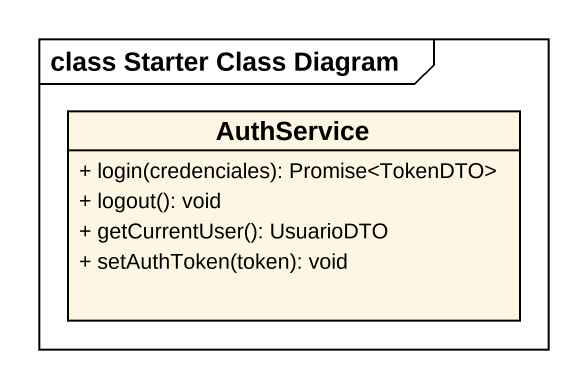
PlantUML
@startuml
mainframe class Starter Class Diagram
hide circle
hide empty members
skinparam classAttributeIconSize 0
class AuthService {
  + login(credenciales): Promise<TokenDTO>
  + logout(): void
  + getCurrentUser(): UsuarioDTO
  + setAuthToken(token): void
}
@enduml
